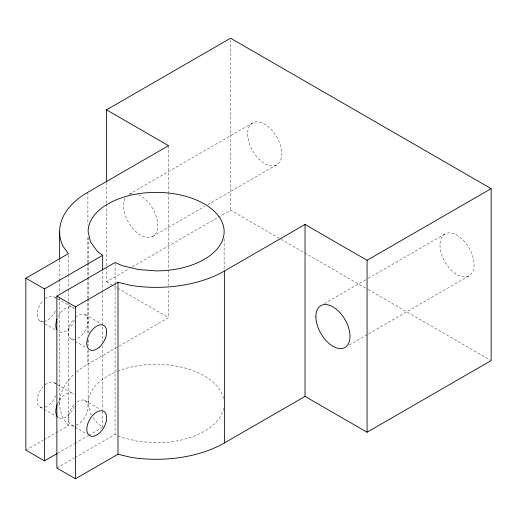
<?xml version="1.0" encoding="UTF-8"?>
<svg xmlns="http://www.w3.org/2000/svg" width="517" height="517" viewBox="0 0 517 517"><rect width="100%" height="100%" fill="white"/><g stroke="black" fill="none" stroke-linecap="round" stroke-linejoin="round"><path stroke-width="0.39" stroke-dasharray="2.58 1.94" d="M45.334 298.652L47.926 297.017A14.037 8.104 -60 0 1 55.681 298.186M252.639 122.988L128.559 194.625A24.131 13.933 60 0 1 133.412 193.5M152.689 236.411L204.971 206.231M207.756 204.622L276.769 164.774M106.502 267.257L106.502 281.784L129.508 268.504M132.294 266.895L230.582 210.148L367.503 289.197M76.464 372.117A96.511 55.72 0 0 1 87.89 364.168L118.483 346.506M119.175 346.099L168.542 317.6L168.542 288.544M25.85 450.133L43.273 440.07M43.971 439.67L68.36 425.588L68.36 302.083M57.626 453.273L74.254 443.676M74.952 443.276L88.116 435.676M88.808 435.275L101.972 427.669M324.372 303.647L367.587 278.695M368.285 278.295L444.963 234.02M56.87 468.04L74.189 458.036M74.887 457.635L115.071 434.435L122.135 437.563L138.537 441.486L156.134 442.823A67.998 39.26 0 0 0 223.635 408.294M349.195 345.033L469.093 275.813M76.167 425.148L78.752 423.862A14.037 8.104 -60 0 0 87.987 405.767A14.037 8.104 -60 0 0 76.464 402.439M368.201 289.598L491.15 360.582M106.502 281.784L116.958 287.82M117.656 288.221L168.542 317.6M85.143 314.659L101.002 323.816M54.679 297.126L56.747 298.322M57.439 298.723L73.291 307.873M39.531 320.689L44.359 323.48M45.05 323.875L56.767 330.641M71.107 338.978L86.274 347.734M54.123 382.716L56.883 384.312M57.574 384.706L72.735 393.463M84.685 400.397L100.544 409.548M40.087 407.034L56.631 416.586M57.322 416.98L58.699 417.775M71.566 425.174L74.325 426.764M75.01 427.165L86.733 433.931M91.36 414.989L90.456 413.729L88.136 403.564L88.136 350.293M93.17 417.516L97.248 423.197L102.663 427.275L102.663 410.324M68.36 425.588L62.912 417.988A96.511 55.72 0 0 1 74.164 374.153M230.582 39.828L230.582 210.148M224.132 238.899L224.132 270.378M168.542 145.671L168.542 191.678M168.542 192.486L168.542 269.17M168.542 269.977L168.542 285.313M115.071 263.315L115.071 282.683M115.071 283.49L115.071 434.435M106.502 182.501L106.502 203.485M106.502 204.293L106.502 266.449M102.663 271.483L102.663 290.05M102.663 290.858L102.663 341.711M102.663 345.744L102.663 409.516M88.136 237.284L88.136 262.306M88.136 263.114L88.136 276.841M88.136 277.642L88.136 297.824M88.136 298.632L88.136 334.15M88.136 339.798L88.136 345.446M87.89 192.234L87.89 224.52M87.89 237.439L87.89 262.462M87.89 263.269L87.89 276.989M87.89 277.797L87.89 297.979M87.89 298.781L87.89 334.299M87.89 339.947L87.89 345.602M87.89 350.442L87.89 364.168M68.36 255.269L68.36 273.836M68.36 274.643L68.36 288.363M68.36 289.171L68.36 301.282M59.623 259.889L59.623 278.45M59.623 279.258L59.623 292.984M59.623 297.824L59.623 403.564M88.136 403.564A67.998 39.26 0 0 1 116.9 371.503M117.637 371.206A67.998 39.26 0 0 1 223.635 398.833M74.293 308.927A14.037 8.104 -60 0 0 66.538 307.757L63.946 309.399A14.037 8.104 -60 0 0 57.561 317.832M74.422 320.139A14.037 8.104 -60 0 1 58.143 331.436M57.393 404.191A14.037 8.104 -60 0 1 74.312 394.923M74.312 406.388A14.037 8.104 -60 0 1 57.587 416.889M55.267 310.73A14.037 8.104 -60 0 1 45.005 321.328M43.758 321.632A14.037 8.104 -60 0 1 37.192 315.189A14.037 8.104 -60 0 1 42.866 300.991M45.166 384.751A14.037 8.104 -60 0 1 55.7 384.183M55.7 395.641A14.037 8.104 -60 0 1 45.166 407.234M42.142 407.667A14.037 8.104 -60 0 1 37.192 399.996A14.037 8.104 -60 0 1 43.066 386.735M75.56 317.231A14.037 8.104 -60 0 1 88.045 320.714A14.037 8.104 -60 0 1 76.186 339.178M75.56 339.372A14.037 8.104 -60 0 1 68.231 333.433A14.037 8.104 -60 0 1 74.086 318.679M73.718 425.601A14.037 8.104 -60 0 1 68.205 418.033A14.037 8.104 -60 0 1 74.467 404.236M138.394 194.702A24.131 13.933 60 0 1 157.64 226.776A24.131 13.933 60 0 1 135.965 231.778A24.131 13.933 60 0 1 125.495 197.681M439.967 245.071A24.131 13.933 60 0 0 465.558 276.905A24.131 13.933 60 0 0 465.558 242.783A24.131 13.933 60 0 0 439.967 245.071M247.643 134.032A24.131 13.933 60 0 0 273.235 165.867A24.131 13.933 60 0 0 273.235 131.745A24.131 13.933 60 0 0 247.643 134.032"/><path stroke-width="0.78" d="M106.502 181.693L106.502 109.85L230.582 38.213L491.15 188.653L491.15 360.582L367.07 432.218L305.03 396.403L224.378 442.966A96.511 55.72 0 0 1 131.156 457.39L117.992 454.243L75.482 478.787L56.87 468.04L56.87 296.105L115.071 262.507L122.135 265.635L138.537 269.557L156.134 270.895A67.998 39.26 0 0 0 224.132 231.635A67.998 39.26 0 0 0 156.134 192.376A67.998 39.26 0 0 0 88.136 231.635L90.456 241.794L97.248 251.262L102.663 255.34L102.663 269.868M56.935 453.674L44.462 460.873L25.85 450.133L25.85 278.198L68.36 253.653L62.912 246.053A96.511 55.72 0 0 1 87.89 192.234L168.542 145.671L106.502 109.85M25.85 278.198L44.462 288.945L102.663 255.34M56.87 296.105L75.482 306.852L117.992 282.308L131.156 285.455A96.511 55.72 0 0 0 224.378 271.037L305.03 224.468L367.07 260.29L491.15 188.653M367.07 260.29L367.07 432.218M305.03 224.468L305.03 396.403M224.378 271.037L224.378 442.966M117.992 282.308L117.992 454.243M75.482 306.852L75.482 478.787M59.623 231.635L59.623 259.082M44.462 288.945L44.462 460.873M56.741 329.73A14.037 8.104 -60 0 1 57.012 319.17M57.122 416.314A14.037 8.104 -60 0 1 57.122 404.85M97.364 434.61L94.779 435.896A14.037 8.104 -60 0 1 88.743 421.349A14.037 8.104 -60 0 1 105.449 413.005A14.037 8.104 -60 0 1 97.364 434.61M315.887 316.708A24.131 13.933 60 0 0 341.478 348.542A24.131 13.933 60 0 0 341.478 314.42A24.131 13.933 60 0 0 315.887 316.708M99.309 347.153A14.037 8.104 -60 0 0 103.755 325.406A14.037 8.104 -60 0 0 87.147 340.134A14.037 8.104 -60 0 0 99.309 347.153"/></g></svg>
